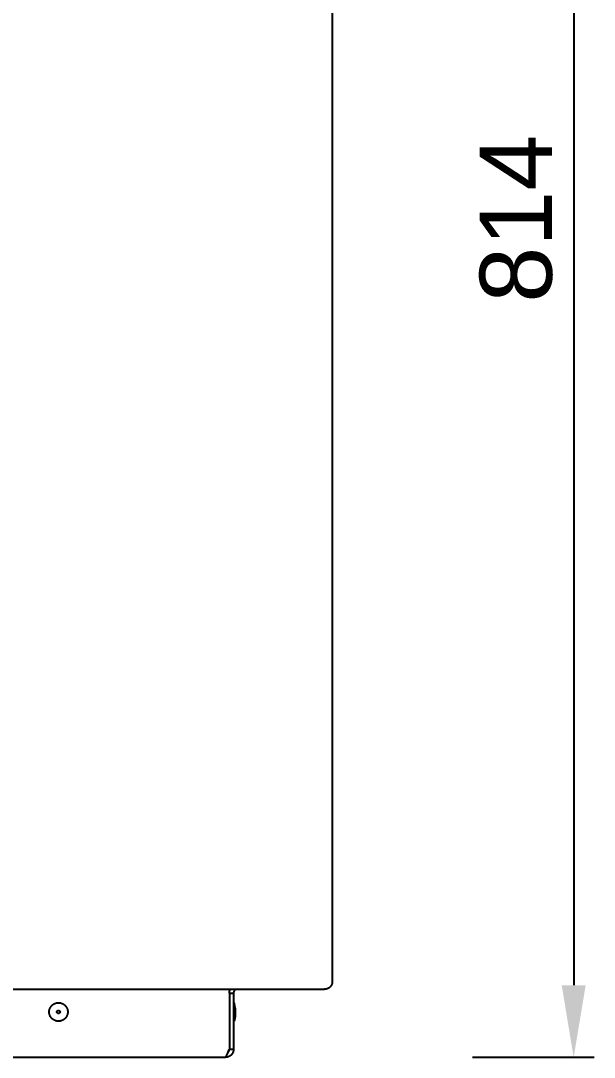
# Model space of a CAD drawing. Header units: millimetres. Extents: x 974 to 5700, y -47 to 3256.
# Drawn here: x 3557 to 3836, y 1897 to 2401 of the extents above; entities that cross this region are included whole.
import ezdxf

# ---------------------------------------------------------------- set-up
doc = ezdxf.new("R2010")
doc.units = ezdxf.units.MM
doc.header["$MEASUREMENT"] = 0
doc.layers.add('Domyslna', color=7, linetype='Continuous', true_color=0x000000)
doc.layers.add('Utwórz2D linie widoczne', color=7, linetype='Continuous', true_color=0x000000)
doc.styles.add('Arial', font='arial.ttf')
doc.dimstyles.new('Millimeter Large', dxfattribs={"dimscale": 10, "dimtxt": 3.5, "dimasz": 3.5, "dimexe": 1, "dimexo": 0.5, "dimgap": 1, "dimtad": 1, "dimtoh": 1, "dimdec": 0, "dimzin": 1, "dimdsep": 46, "dimtxsty": 'Arial', "dimcen": 3.5, "dimadec": 0, "dimazin": 0, "dimtfac": 1, "dimtdec": 4, "dimtix": 1, "dimtmove": 1, "dimatfit": 3, "dimfxl": 0, "dimtolj": 1, "dimtzin": 1, "dimarcsym": 0})

# ---------------------------------------------------------------- blocks, each defined once
blk = doc.blocks.new('*D3')
at = {"layer": 'Defpoints', "color": 0}
for p in [(3771.85, 2711.69), (3771.85, 1897.38), (3825.93, 1897.38)]:
    blk.add_point(p, dxfattribs=at)
at = {"layer": 'Domyslna', "color": 0, "lineweight": -2}
for p, q in [((3776.85, 2711.69), (3835.93, 2711.69)), ((3825.93, 2676.69), (3825.93, 1932.38)), ((3776.85, 1897.38), (3835.93, 1897.38))]:
    blk.add_line(p, q, dxfattribs=at)
at = {"layer": 'Domyslna', "color": 0}
for points in [[(3831.77, 2676.69), (3820.1, 2676.69), (3825.93, 2711.69)], [(3820.1, 1932.38), (3831.77, 1932.38), (3825.93, 1897.38)]]:
    blk.add_solid(points, dxfattribs=at)
at = {"layer": 'Domyslna', "color": 0, "insert": (3798.07, 2304.53), "char_height": 35, "attachment_point": 5, "rotation": 90, "style": 'Arial'}
blk.add_mtext('\\A1;814', dxfattribs=at)

msp = doc.modelspace()

# ---------------------------------------------------------------- linework, layer by layer
at = {"layer": 'Utwórz2D linie widoczne'}
for p, q in [((3708.71, 2696.58), (3708.71, 1934.18)), ((3708.4, 1932.67), (3708.34, 1932.55)), ((3708.45, 1932.79), (3708.4, 1932.67)), ((3708.49, 1932.91), (3708.45, 1932.79)), ((3708.53, 1933.03), (3708.49, 1932.91)), ((3708.57, 1933.16), (3708.53, 1933.03)), ((3708.6, 1933.28), (3708.57, 1933.16)), ((3708.63, 1933.41), (3708.6, 1933.28)), ((3708.66, 1933.54), (3708.63, 1933.41)), ((3708.68, 1933.66), (3708.66, 1933.54)), ((3708.69, 1933.79), (3708.68, 1933.66)), ((3708.7, 1933.92), (3708.69, 1933.79)), ((3708.71, 1934.05), (3708.7, 1933.92)), ((3708.71, 1934.18), (3708.71, 1934.05)), ((3314.72, 1930.38), (3672.82, 1930.38)), ((3658.71, 1928.71), (3658.72, 1928.83)), ((3658.71, 1928.58), (3658.71, 1928.71)), ((3658.71, 1928.58), (3658.71, 1901.18)), ((3658.71, 1928.58), (3660.71, 1928.58)), ((3658.72, 1928.83), (3658.73, 1928.96)), ((3658.73, 1928.96), (3658.74, 1929.08)), ((3658.74, 1929.08), (3658.76, 1929.2)), ((3658.76, 1929.2), (3658.79, 1929.33)), ((3658.79, 1929.33), (3658.81, 1929.45)), ((3658.81, 1929.45), (3658.84, 1929.57)), ((3658.84, 1929.57), (3658.88, 1929.69)), ((3658.88, 1929.69), (3658.92, 1929.81)), ((3658.92, 1929.81), (3658.96, 1929.93)), ((3658.96, 1929.93), (3659, 1930.04)), ((3659, 1930.04), (3659.05, 1930.16)), ((3659.05, 1930.16), (3659.11, 1930.27)), ((3659.11, 1930.27), (3659.16, 1930.38)), ((3660.72, 1928.71), (3660.71, 1928.64)), ((3660.71, 1928.64), (3660.71, 1928.58)), ((3660.71, 1928.58), (3660.71, 1901.18)), ((3660.73, 1928.83), (3660.72, 1928.77)), ((3660.72, 1928.77), (3660.72, 1928.71)), ((3660.74, 1928.89), (3660.73, 1928.83)), ((3660.75, 1928.95), (3660.74, 1928.89)), ((3660.76, 1929.01), (3660.75, 1928.95)), ((3660.78, 1929.07), (3660.76, 1929.01)), ((3660.8, 1929.13), (3660.78, 1929.07)), ((3660.82, 1929.19), (3660.8, 1929.13)), ((3660.84, 1929.24), (3660.82, 1929.19)), ((3660.86, 1929.3), (3660.84, 1929.24)), ((3660.89, 1929.36), (3660.86, 1929.3)), ((3660.91, 1929.41), (3660.89, 1929.36)), ((3660.94, 1929.47), (3660.91, 1929.41)), ((3660.98, 1929.52), (3660.94, 1929.47)), ((3661.01, 1929.57), (3660.98, 1929.52)), ((3661.04, 1929.62), (3661.01, 1929.57)), ((3661.08, 1929.67), (3661.04, 1929.62)), ((3661.12, 1929.72), (3661.08, 1929.67)), ((3661.16, 1929.77), (3661.12, 1929.72)), ((3661.2, 1929.81), (3661.16, 1929.77)), ((3661.24, 1929.86), (3661.2, 1929.81)), ((3661.29, 1929.9), (3661.24, 1929.86)), ((3661.33, 1929.94), (3661.29, 1929.9)), ((3661.38, 1929.98), (3661.33, 1929.94)), ((3661.43, 1930.02), (3661.38, 1929.98)), ((3661.48, 1930.06), (3661.43, 1930.02)), ((3661.53, 1930.09), (3661.48, 1930.06)), ((3661.58, 1930.12), (3661.53, 1930.09)), ((3661.63, 1930.15), (3661.58, 1930.12)), ((3661.69, 1930.18), (3661.63, 1930.15)), ((3661.74, 1930.21), (3661.69, 1930.18)), ((3661.8, 1930.24), (3661.74, 1930.21)), ((3661.86, 1930.26), (3661.8, 1930.24)), ((3661.92, 1930.28), (3661.86, 1930.26)), ((3661.97, 1930.3), (3661.92, 1930.28)), ((3662.03, 1930.32), (3661.97, 1930.3)), ((3662.09, 1930.33), (3662.03, 1930.32)), ((3662.15, 1930.35), (3662.09, 1930.33)), ((3662.21, 1930.36), (3662.15, 1930.35)), ((3662.27, 1930.37), (3662.21, 1930.36)), ((3662.34, 1930.37), (3662.27, 1930.37)), ((3672.82, 1930.38), (3673.46, 1930.38)), ((3673.46, 1930.38), (3704.64, 1930.38)), ((3704.64, 1930.38), (3704.91, 1930.38)), ((3704.91, 1930.38), (3704.91, 1930.4)), ((3705.04, 1930.38), (3704.91, 1930.38)), ((3705.17, 1930.39), (3705.04, 1930.38)), ((3705.3, 1930.4), (3705.17, 1930.39)), ((3705.43, 1930.42), (3705.3, 1930.4)), ((3705.56, 1930.44), (3705.43, 1930.42)), ((3705.68, 1930.46), (3705.56, 1930.44)), ((3705.81, 1930.49), (3705.68, 1930.46)), ((3705.94, 1930.52), (3705.81, 1930.49)), ((3706.06, 1930.56), (3705.94, 1930.52)), ((3706.18, 1930.6), (3706.06, 1930.56)), ((3706.31, 1930.65), (3706.18, 1930.6)), ((3706.43, 1930.7), (3706.31, 1930.65)), ((3706.54, 1930.75), (3706.43, 1930.7)), ((3706.66, 1930.81), (3706.54, 1930.75)), ((3706.77, 1930.87), (3706.66, 1930.81)), ((3706.89, 1930.94), (3706.77, 1930.87)), ((3707, 1931), (3706.89, 1930.94)), ((3707.1, 1931.08), (3707, 1931)), ((3707.21, 1931.15), (3707.1, 1931.08)), ((3707.31, 1931.23), (3707.21, 1931.15)), ((3707.41, 1931.32), (3707.31, 1931.23)), ((3707.51, 1931.41), (3707.41, 1931.32)), ((3707.6, 1931.5), (3707.51, 1931.41)), ((3707.69, 1931.59), (3707.6, 1931.5)), ((3707.78, 1931.68), (3707.69, 1931.59)), ((3707.86, 1931.78), (3707.78, 1931.68)), ((3707.94, 1931.89), (3707.86, 1931.78)), ((3708.02, 1931.99), (3707.94, 1931.89)), ((3708.09, 1932.1), (3708.02, 1931.99)), ((3708.16, 1932.21), (3708.09, 1932.1)), ((3708.22, 1932.32), (3708.16, 1932.21)), ((3708.29, 1932.43), (3708.22, 1932.32)), ((3708.34, 1932.55), (3708.29, 1932.43)), ((3572.41, 1922.44), (3572.51, 1922.55)), ((3572.51, 1922.55), (3572.63, 1922.66)), ((3572.63, 1922.66), (3572.74, 1922.76)), ((3572.74, 1922.76), (3572.86, 1922.86)), ((3572.86, 1922.86), (3572.98, 1922.96)), ((3572.98, 1922.96), (3573.11, 1923.05)), ((3573.11, 1923.05), (3573.23, 1923.14)), ((3573.23, 1923.14), (3573.37, 1923.22)), ((3573.37, 1923.22), (3573.5, 1923.3)), ((3573.5, 1923.3), (3573.64, 1923.38)), ((3573.64, 1923.38), (3573.77, 1923.44)), ((3573.77, 1923.44), (3573.92, 1923.51)), ((3573.92, 1923.51), (3574.06, 1923.57)), ((3574.06, 1923.57), (3574.21, 1923.62)), ((3574.21, 1923.62), (3574.35, 1923.67)), ((3574.35, 1923.67), (3574.5, 1923.72)), ((3574.5, 1923.72), (3574.65, 1923.76)), ((3574.65, 1923.76), (3574.8, 1923.79)), ((3574.8, 1923.79), (3574.96, 1923.82)), ((3574.96, 1923.82), (3575.11, 1923.84)), ((3575.11, 1923.84), (3575.26, 1923.86)), ((3575.26, 1923.86), (3575.42, 1923.87)), ((3575.42, 1923.87), (3575.57, 1923.88)), ((3575.57, 1923.88), (3575.73, 1923.88)), ((3575.73, 1923.88), (3575.88, 1923.88)), ((3575.88, 1923.88), (3576.04, 1923.87)), ((3576.04, 1923.87), (3576.19, 1923.86)), ((3576.19, 1923.86), (3576.35, 1923.84)), ((3576.35, 1923.84), (3576.5, 1923.81)), ((3576.5, 1923.81), (3576.65, 1923.78)), ((3576.65, 1923.78), (3576.81, 1923.75)), ((3576.81, 1923.75), (3576.96, 1923.71)), ((3576.96, 1923.71), (3577.1, 1923.66)), ((3577.1, 1923.66), (3577.25, 1923.61)), ((3577.25, 1923.61), (3577.4, 1923.56)), ((3577.4, 1923.56), (3577.54, 1923.49)), ((3577.54, 1923.49), (3577.68, 1923.43)), ((3577.68, 1923.43), (3577.82, 1923.36)), ((3577.82, 1923.36), (3577.95, 1923.28)), ((3577.95, 1923.28), (3578.09, 1923.2)), ((3578.09, 1923.2), (3578.22, 1923.12)), ((3578.22, 1923.12), (3578.35, 1923.03)), ((3578.35, 1923.03), (3578.47, 1922.94)), ((3578.47, 1922.94), (3578.59, 1922.84)), ((3578.59, 1922.84), (3578.71, 1922.74)), ((3578.71, 1922.74), (3578.82, 1922.63)), ((3578.82, 1922.63), (3578.93, 1922.52)), ((3660.81, 1923.88), (3660.71, 1923.88)), ((3660.82, 1923.88), (3660.81, 1923.88)), ((3660.83, 1923.88), (3660.82, 1923.88)), ((3660.84, 1923.88), (3660.83, 1923.88)), ((3660.83, 1923.88), (3660.83, 1923.88)), ((3660.85, 1923.88), (3660.84, 1923.88)), ((3660.86, 1923.88), (3660.85, 1923.88)), ((3660.85, 1923.88), (3660.85, 1923.88)), ((3660.87, 1923.87), (3660.86, 1923.88)), ((3660.88, 1923.87), (3660.87, 1923.87)), ((3660.87, 1923.87), (3660.87, 1923.87)), ((3660.89, 1923.87), (3660.88, 1923.87)), ((3660.9, 1923.86), (3660.89, 1923.87)), ((3660.89, 1923.87), (3660.89, 1923.87)), ((3660.91, 1923.86), (3660.9, 1923.86)), ((3660.9, 1923.86), (3660.9, 1923.86)), ((3660.92, 1923.85), (3660.91, 1923.86)), ((3660.93, 1923.84), (3660.92, 1923.85)), ((3660.92, 1923.85), (3660.92, 1923.85)), ((3660.94, 1923.84), (3660.93, 1923.84)), ((3660.93, 1923.84), (3660.93, 1923.84)), ((3660.94, 1923.83), (3660.94, 1923.84)), ((3660.95, 1923.83), (3660.94, 1923.83)), ((3660.95, 1923.82), (3660.95, 1923.83)), ((3660.96, 1923.82), (3660.95, 1923.82)), ((3660.96, 1923.81), (3660.96, 1923.82)), ((3660.97, 1923.81), (3660.96, 1923.81)), ((3660.97, 1923.8), (3660.97, 1923.81)), ((3660.98, 1923.8), (3660.97, 1923.8)), ((3660.98, 1923.79), (3660.98, 1923.8)), ((3660.98, 1923.78), (3660.98, 1923.79)), ((3660.99, 1923.78), (3660.98, 1923.78)), ((3660.99, 1923.77), (3660.99, 1923.78)), ((3661, 1923.76), (3660.99, 1923.77)), ((3660.99, 1923.77), (3660.99, 1923.77)), ((3661, 1923.75), (3661, 1923.76)), ((3661, 1923.75), (3661, 1923.75)), ((3661.13, 1923.34), (3661, 1923.75)), ((3661.25, 1922.93), (3661.13, 1923.34)), ((3661.35, 1922.52), (3661.25, 1922.93)), ((3571.21, 1919.48), (3571.22, 1919.63)), ((3571.21, 1919.32), (3571.21, 1919.48)), ((3571.22, 1919.17), (3571.21, 1919.32)), ((3571.22, 1919.63), (3571.23, 1919.79)), ((3571.23, 1919.01), (3571.22, 1919.17)), ((3571.23, 1919.79), (3571.25, 1919.94)), ((3571.24, 1918.86), (3571.23, 1919.01)), ((3571.26, 1918.7), (3571.24, 1918.86)), ((3571.25, 1919.94), (3571.27, 1920.1)), ((3571.29, 1918.55), (3571.26, 1918.7)), ((3571.27, 1920.1), (3571.3, 1920.25)), ((3571.32, 1918.4), (3571.29, 1918.55)), ((3571.3, 1920.25), (3571.33, 1920.4)), ((3571.36, 1918.25), (3571.32, 1918.4)), ((3571.33, 1920.4), (3571.37, 1920.55)), ((3571.4, 1918.1), (3571.36, 1918.25)), ((3571.37, 1920.55), (3571.41, 1920.7)), ((3571.45, 1917.95), (3571.4, 1918.1)), ((3571.41, 1920.7), (3571.46, 1920.85)), ((3571.5, 1917.8), (3571.45, 1917.95)), ((3571.46, 1920.85), (3571.51, 1920.99)), ((3571.55, 1917.66), (3571.5, 1917.8)), ((3571.51, 1920.99), (3571.57, 1921.14)), ((3571.62, 1917.52), (3571.55, 1917.66)), ((3571.57, 1921.14), (3571.63, 1921.28)), ((3571.68, 1917.38), (3571.62, 1917.52)), ((3571.63, 1921.28), (3571.7, 1921.42)), ((3571.7, 1921.42), (3571.77, 1921.56)), ((3571.77, 1921.56), (3571.85, 1921.69)), ((3571.85, 1921.69), (3571.93, 1921.82)), ((3571.93, 1921.82), (3572.02, 1921.95)), ((3572.02, 1921.95), (3572.11, 1922.08)), ((3572.11, 1922.08), (3572.2, 1922.2)), ((3572.2, 1922.2), (3572.3, 1922.32)), ((3572.3, 1922.32), (3572.41, 1922.44)), ((3574.96, 1919.45), (3574.97, 1919.48)), ((3574.96, 1919.42), (3574.96, 1919.45)), ((3574.96, 1919.4), (3574.96, 1919.42)), ((3574.96, 1919.37), (3574.96, 1919.4)), ((3574.96, 1919.35), (3574.96, 1919.37)), ((3574.96, 1919.32), (3574.96, 1919.35)), ((3574.97, 1919.29), (3574.96, 1919.32)), ((3574.97, 1919.5), (3574.98, 1919.53)), ((3574.97, 1919.48), (3574.97, 1919.5)), ((3574.97, 1919.27), (3574.97, 1919.29)), ((3574.97, 1919.24), (3574.97, 1919.27)), ((3574.98, 1919.22), (3574.97, 1919.24)), ((3574.98, 1919.55), (3574.99, 1919.58)), ((3574.98, 1919.53), (3574.98, 1919.55)), ((3574.99, 1919.19), (3574.98, 1919.22)), ((3574.99, 1919.6), (3575, 1919.63)), ((3574.99, 1919.58), (3574.99, 1919.6)), ((3574.99, 1919.17), (3574.99, 1919.19)), ((3575, 1919.14), (3574.99, 1919.17)), ((3575, 1919.63), (3575.01, 1919.65)), ((3575.01, 1919.12), (3575, 1919.14)), ((3575.01, 1919.65), (3575.02, 1919.68)), ((3575.02, 1919.1), (3575.01, 1919.12)), ((3575.02, 1919.68), (3575.03, 1919.7)), ((3575.03, 1919.07), (3575.02, 1919.1)), ((3575.03, 1919.7), (3575.04, 1919.72)), ((3575.04, 1919.05), (3575.03, 1919.07)), ((3575.04, 1919.72), (3575.05, 1919.74)), ((3575.05, 1919.02), (3575.04, 1919.05)), ((3575.05, 1919.74), (3575.07, 1919.77)), ((3575.06, 1919), (3575.05, 1919.02)), ((3575.08, 1918.98), (3575.06, 1919)), ((3575.07, 1919.77), (3575.08, 1919.79)), ((3575.08, 1919.79), (3575.1, 1919.81)), ((3575.09, 1918.96), (3575.08, 1918.98)), ((3575.11, 1918.94), (3575.09, 1918.96)), ((3575.1, 1919.81), (3575.11, 1919.83)), ((3575.11, 1919.83), (3575.13, 1919.85)), ((3575.12, 1918.92), (3575.11, 1918.94)), ((3575.14, 1918.9), (3575.12, 1918.92)), ((3575.13, 1919.85), (3575.14, 1919.87)), ((3575.14, 1919.87), (3575.16, 1919.89)), ((3575.16, 1918.88), (3575.14, 1918.9)), ((3575.16, 1919.89), (3575.18, 1919.91)), ((3575.17, 1918.86), (3575.16, 1918.88)), ((3575.19, 1918.84), (3575.17, 1918.86)), ((3575.18, 1919.91), (3575.2, 1919.93)), ((3575.21, 1918.82), (3575.19, 1918.84)), ((3575.2, 1919.93), (3575.22, 1919.95)), ((3575.23, 1918.81), (3575.21, 1918.82)), ((3575.22, 1919.95), (3575.24, 1919.96)), ((3575.25, 1918.79), (3575.23, 1918.81)), ((3575.24, 1919.96), (3575.26, 1919.98)), ((3575.27, 1918.77), (3575.25, 1918.79)), ((3575.26, 1919.98), (3575.28, 1919.99)), ((3575.29, 1918.76), (3575.27, 1918.77)), ((3575.28, 1919.99), (3575.3, 1920.01)), ((3575.32, 1918.75), (3575.29, 1918.76)), ((3575.3, 1920.01), (3575.32, 1920.02)), ((3575.32, 1920.02), (3575.34, 1920.04)), ((3575.34, 1918.73), (3575.32, 1918.75)), ((3575.34, 1920.04), (3575.37, 1920.05)), ((3575.36, 1918.72), (3575.34, 1918.73)), ((3575.38, 1918.71), (3575.36, 1918.72)), ((3575.37, 1920.05), (3575.39, 1920.06)), ((3575.41, 1918.7), (3575.38, 1918.71)), ((3575.39, 1920.06), (3575.41, 1920.07)), ((3575.41, 1920.07), (3575.44, 1920.08)), ((3575.43, 1918.69), (3575.41, 1918.7)), ((3575.45, 1918.68), (3575.43, 1918.69)), ((3575.44, 1920.08), (3575.46, 1920.09)), ((3575.48, 1918.67), (3575.45, 1918.68)), ((3575.46, 1920.09), (3575.48, 1920.1)), ((3575.48, 1920.1), (3575.51, 1920.1)), ((3575.5, 1918.66), (3575.48, 1918.67)), ((3575.53, 1918.65), (3575.5, 1918.66)), ((3575.51, 1920.1), (3575.53, 1920.11)), ((3575.53, 1920.11), (3575.56, 1920.12)), ((3575.55, 1918.65), (3575.53, 1918.65)), ((3575.58, 1918.64), (3575.55, 1918.65)), ((3575.56, 1920.12), (3575.59, 1920.12)), ((3575.61, 1918.64), (3575.58, 1918.64)), ((3575.59, 1920.12), (3575.61, 1920.13)), ((3575.61, 1920.13), (3575.64, 1920.13)), ((3575.63, 1918.64), (3575.61, 1918.64)), ((3575.66, 1918.63), (3575.63, 1918.64)), ((3575.64, 1920.13), (3575.66, 1920.13)), ((3575.66, 1920.13), (3575.69, 1920.13)), ((3575.68, 1918.63), (3575.66, 1918.63)), ((3575.71, 1918.63), (3575.68, 1918.63)), ((3575.69, 1920.13), (3575.71, 1920.13)), ((3575.71, 1920.13), (3575.74, 1920.13)), ((3575.73, 1918.63), (3575.71, 1918.63)), ((3575.76, 1918.63), (3575.73, 1918.63)), ((3575.74, 1920.13), (3575.77, 1920.13)), ((3575.79, 1918.64), (3575.76, 1918.63)), ((3575.77, 1920.13), (3575.79, 1920.13)), ((3575.79, 1920.13), (3575.82, 1920.12)), ((3575.81, 1918.64), (3575.79, 1918.64)), ((3575.84, 1918.64), (3575.81, 1918.64)), ((3575.82, 1920.12), (3575.84, 1920.12)), ((3575.84, 1920.12), (3575.87, 1920.12)), ((3575.86, 1918.65), (3575.84, 1918.64)), ((3575.89, 1918.65), (3575.86, 1918.65)), ((3575.87, 1920.12), (3575.89, 1920.11)), ((3575.89, 1920.11), (3575.92, 1920.1)), ((3575.91, 1918.66), (3575.89, 1918.65)), ((3575.94, 1918.67), (3575.91, 1918.66)), ((3575.92, 1920.1), (3575.94, 1920.1)), ((3575.94, 1920.1), (3575.97, 1920.09)), ((3575.96, 1918.68), (3575.94, 1918.67)), ((3575.99, 1918.68), (3575.96, 1918.68)), ((3575.97, 1920.09), (3575.99, 1920.08)), ((3575.99, 1920.08), (3576.02, 1920.07)), ((3576.01, 1918.69), (3575.99, 1918.68)), ((3576.03, 1918.71), (3576.01, 1918.69)), ((3576.02, 1920.07), (3576.04, 1920.06)), ((3576.06, 1918.72), (3576.03, 1918.71)), ((3576.04, 1920.06), (3576.06, 1920.05)), ((3576.06, 1920.05), (3576.09, 1920.03)), ((3576.08, 1918.73), (3576.06, 1918.72)), ((3576.1, 1918.74), (3576.08, 1918.73)), ((3576.09, 1920.03), (3576.11, 1920.02)), ((3576.12, 1918.76), (3576.1, 1918.74)), ((3576.11, 1920.02), (3576.13, 1920.01)), ((3576.15, 1918.77), (3576.12, 1918.76)), ((3576.13, 1920.01), (3576.15, 1919.99)), ((3576.15, 1919.99), (3576.17, 1919.97)), ((3576.17, 1918.79), (3576.15, 1918.77)), ((3576.17, 1919.97), (3576.19, 1919.96)), ((3576.19, 1918.8), (3576.17, 1918.79)), ((3576.19, 1919.96), (3576.21, 1919.94)), ((3576.21, 1918.82), (3576.19, 1918.8)), ((3576.21, 1919.94), (3576.23, 1919.92)), ((3576.23, 1918.84), (3576.21, 1918.82)), ((3576.23, 1919.92), (3576.25, 1919.91)), ((3576.24, 1918.85), (3576.23, 1918.84)), ((3576.26, 1918.87), (3576.24, 1918.85)), ((3576.25, 1919.91), (3576.27, 1919.89)), ((3576.28, 1918.89), (3576.26, 1918.87)), ((3576.27, 1919.89), (3576.28, 1919.87)), ((3576.28, 1919.87), (3576.3, 1919.85)), ((3576.3, 1918.91), (3576.28, 1918.89)), ((3576.3, 1919.85), (3576.32, 1919.83)), ((3576.31, 1918.93), (3576.3, 1918.91)), ((3576.33, 1918.95), (3576.31, 1918.93)), ((3576.32, 1919.83), (3576.33, 1919.81)), ((3576.33, 1919.81), (3576.34, 1919.78)), ((3576.34, 1918.98), (3576.33, 1918.95)), ((3576.34, 1919.78), (3576.36, 1919.76)), ((3576.36, 1919), (3576.34, 1918.98)), ((3576.36, 1919.76), (3576.37, 1919.74)), ((3576.37, 1919.02), (3576.36, 1919)), ((3576.37, 1919.74), (3576.38, 1919.72)), ((3576.38, 1919.04), (3576.37, 1919.02)), ((3576.38, 1919.72), (3576.39, 1919.69)), ((3576.39, 1919.07), (3576.38, 1919.04)), ((3576.39, 1919.69), (3576.4, 1919.67)), ((3576.4, 1919.09), (3576.39, 1919.07)), ((3576.4, 1919.67), (3576.41, 1919.65)), ((3576.41, 1919.11), (3576.4, 1919.09)), ((3576.41, 1919.65), (3576.42, 1919.62)), ((3576.42, 1919.14), (3576.41, 1919.11)), ((3576.42, 1919.62), (3576.43, 1919.6)), ((3576.43, 1919.16), (3576.42, 1919.14)), ((3576.43, 1919.6), (3576.44, 1919.57)), ((3576.44, 1919.19), (3576.43, 1919.16)), ((3576.44, 1919.57), (3576.44, 1919.55)), ((3576.44, 1919.55), (3576.45, 1919.52)), ((3576.45, 1919.24), (3576.44, 1919.21)), ((3576.44, 1919.21), (3576.44, 1919.19)), ((3576.45, 1919.52), (3576.45, 1919.5)), ((3576.45, 1919.5), (3576.46, 1919.47)), ((3576.46, 1919.29), (3576.45, 1919.26)), ((3576.45, 1919.26), (3576.45, 1919.24)), ((3576.46, 1919.47), (3576.46, 1919.44)), ((3576.46, 1919.44), (3576.46, 1919.42)), ((3576.46, 1919.42), (3576.46, 1919.39)), ((3576.46, 1919.39), (3576.46, 1919.37)), ((3576.46, 1919.37), (3576.46, 1919.34)), ((3576.46, 1919.34), (3576.46, 1919.31)), ((3576.46, 1919.31), (3576.46, 1919.29)), ((3578.93, 1922.52), (3579.04, 1922.41)), ((3579.04, 1922.41), (3579.14, 1922.29)), ((3579.14, 1922.29), (3579.24, 1922.17)), ((3579.24, 1922.17), (3579.33, 1922.05)), ((3579.33, 1922.05), (3579.42, 1921.92)), ((3579.42, 1921.92), (3579.51, 1921.79)), ((3579.51, 1921.79), (3579.59, 1921.66)), ((3579.59, 1921.66), (3579.67, 1921.53)), ((3579.67, 1921.53), (3579.74, 1921.39)), ((3579.74, 1921.39), (3579.81, 1921.25)), ((3579.85, 1917.63), (3579.79, 1917.48)), ((3579.81, 1921.25), (3579.87, 1921.11)), ((3579.91, 1917.77), (3579.85, 1917.63)), ((3579.87, 1921.11), (3579.93, 1920.96)), ((3579.97, 1917.92), (3579.91, 1917.77)), ((3579.93, 1920.96), (3579.98, 1920.82)), ((3580.01, 1918.06), (3579.97, 1917.92)), ((3579.98, 1920.82), (3580.02, 1920.67)), ((3580.06, 1918.21), (3580.01, 1918.06)), ((3580.02, 1920.67), (3580.07, 1920.52)), ((3580.09, 1918.36), (3580.06, 1918.21)), ((3580.07, 1920.52), (3580.1, 1920.37)), ((3580.13, 1918.52), (3580.09, 1918.36)), ((3580.1, 1920.37), (3580.13, 1920.21)), ((3580.13, 1920.21), (3580.16, 1920.06)), ((3580.15, 1918.67), (3580.13, 1918.52)), ((3580.18, 1918.82), (3580.15, 1918.67)), ((3580.16, 1920.06), (3580.18, 1919.91)), ((3580.18, 1919.91), (3580.2, 1919.75)), ((3580.19, 1918.98), (3580.18, 1918.82)), ((3580.2, 1919.13), (3580.19, 1918.98)), ((3580.2, 1919.75), (3580.21, 1919.6)), ((3580.21, 1919.29), (3580.2, 1919.13)), ((3580.21, 1919.6), (3580.21, 1919.44)), ((3580.21, 1919.44), (3580.21, 1919.29)), ((3658.64, 1921.48), (3658.71, 1921.48)), ((3661.44, 1922.11), (3661.35, 1922.52)), ((3661.52, 1921.69), (3661.44, 1922.11)), ((3661.58, 1921.27), (3661.52, 1921.69)), ((3661.58, 1921.26), (3661.58, 1919.38)), ((3661.58, 1919.38), (3661.58, 1917.5)), ((3571.76, 1917.24), (3571.68, 1917.38)), ((3571.83, 1917.1), (3571.76, 1917.24)), ((3571.91, 1916.97), (3571.83, 1917.1)), ((3572, 1916.84), (3571.91, 1916.97)), ((3572.09, 1916.71), (3572, 1916.84)), ((3572.18, 1916.59), (3572.09, 1916.71)), ((3572.28, 1916.47), (3572.18, 1916.59)), ((3572.38, 1916.35), (3572.28, 1916.47)), ((3572.49, 1916.24), (3572.38, 1916.35)), ((3572.6, 1916.13), (3572.49, 1916.24)), ((3572.71, 1916.03), (3572.6, 1916.13)), ((3572.83, 1915.92), (3572.71, 1916.03)), ((3572.95, 1915.83), (3572.83, 1915.92)), ((3573.08, 1915.73), (3572.95, 1915.83)), ((3573.2, 1915.65), (3573.08, 1915.73)), ((3573.34, 1915.56), (3573.2, 1915.65)), ((3573.47, 1915.48), (3573.34, 1915.56)), ((3573.6, 1915.41), (3573.47, 1915.48)), ((3573.74, 1915.34), (3573.6, 1915.41)), ((3573.88, 1915.27), (3573.74, 1915.34)), ((3574.03, 1915.21), (3573.88, 1915.27)), ((3574.17, 1915.15), (3574.03, 1915.21)), ((3574.32, 1915.1), (3574.17, 1915.15)), ((3574.47, 1915.06), (3574.32, 1915.1)), ((3574.62, 1915.02), (3574.47, 1915.06)), ((3574.77, 1914.98), (3574.62, 1915.02)), ((3574.92, 1914.95), (3574.77, 1914.98)), ((3575.07, 1914.93), (3574.92, 1914.95)), ((3575.23, 1914.91), (3575.07, 1914.93)), ((3575.38, 1914.89), (3575.23, 1914.91)), ((3575.54, 1914.89), (3575.38, 1914.89)), ((3575.69, 1914.88), (3575.54, 1914.89)), ((3575.85, 1914.88), (3575.69, 1914.88)), ((3576, 1914.89), (3575.85, 1914.88)), ((3576.16, 1914.9), (3576, 1914.89)), ((3576.31, 1914.92), (3576.16, 1914.9)), ((3576.47, 1914.95), (3576.31, 1914.92)), ((3576.62, 1914.97), (3576.47, 1914.95)), ((3576.77, 1915.01), (3576.62, 1914.97)), ((3576.92, 1915.05), (3576.77, 1915.01)), ((3577.07, 1915.09), (3576.92, 1915.05)), ((3577.22, 1915.14), (3577.07, 1915.09)), ((3577.36, 1915.2), (3577.22, 1915.14)), ((3577.51, 1915.26), (3577.36, 1915.2)), ((3577.65, 1915.32), (3577.51, 1915.26)), ((3577.79, 1915.39), (3577.65, 1915.32)), ((3577.92, 1915.46), (3577.79, 1915.39)), ((3578.06, 1915.54), (3577.92, 1915.46)), ((3578.19, 1915.63), (3578.06, 1915.54)), ((3578.32, 1915.71), (3578.19, 1915.63)), ((3578.44, 1915.81), (3578.32, 1915.71)), ((3578.56, 1915.9), (3578.44, 1915.81)), ((3578.68, 1916), (3578.56, 1915.9)), ((3578.8, 1916.11), (3578.68, 1916)), ((3578.91, 1916.22), (3578.8, 1916.11)), ((3579.02, 1916.33), (3578.91, 1916.22)), ((3579.12, 1916.44), (3579.02, 1916.33)), ((3579.22, 1916.56), (3579.12, 1916.44)), ((3579.31, 1916.69), (3579.22, 1916.56)), ((3579.4, 1916.81), (3579.31, 1916.69)), ((3579.49, 1916.94), (3579.4, 1916.81)), ((3579.57, 1917.07), (3579.49, 1916.94)), ((3579.65, 1917.21), (3579.57, 1917.07)), ((3579.72, 1917.34), (3579.65, 1917.21)), ((3579.79, 1917.48), (3579.72, 1917.34)), ((3658.64, 1917.28), (3658.71, 1917.28)), ((3660.81, 1914.88), (3660.71, 1914.88)), ((3660.82, 1914.88), (3660.81, 1914.88)), ((3660.83, 1914.88), (3660.82, 1914.88)), ((3660.84, 1914.88), (3660.83, 1914.88)), ((3660.83, 1914.88), (3660.83, 1914.88)), ((3660.85, 1914.89), (3660.84, 1914.88)), ((3660.86, 1914.89), (3660.85, 1914.89)), ((3660.85, 1914.89), (3660.85, 1914.89)), ((3660.87, 1914.89), (3660.86, 1914.89)), ((3660.88, 1914.89), (3660.87, 1914.89)), ((3660.87, 1914.89), (3660.87, 1914.89)), ((3660.89, 1914.9), (3660.88, 1914.89)), ((3660.9, 1914.9), (3660.89, 1914.9)), ((3660.89, 1914.9), (3660.89, 1914.9)), ((3660.91, 1914.91), (3660.9, 1914.91)), ((3660.9, 1914.91), (3660.9, 1914.9)), ((3660.92, 1914.91), (3660.91, 1914.91)), ((3660.93, 1914.92), (3660.92, 1914.92)), ((3660.92, 1914.92), (3660.92, 1914.91)), ((3660.94, 1914.93), (3660.93, 1914.92)), ((3660.93, 1914.92), (3660.93, 1914.92)), ((3660.95, 1914.94), (3660.94, 1914.93)), ((3660.94, 1914.93), (3660.94, 1914.93)), ((3660.96, 1914.95), (3660.95, 1914.94)), ((3660.95, 1914.94), (3660.95, 1914.94)), ((3660.97, 1914.96), (3660.96, 1914.95)), ((3660.96, 1914.95), (3660.96, 1914.95)), ((3660.98, 1914.97), (3660.97, 1914.96)), ((3660.97, 1914.96), (3660.97, 1914.96)), ((3660.99, 1914.99), (3660.98, 1914.98)), ((3660.98, 1914.98), (3660.98, 1914.98)), ((3660.98, 1914.98), (3660.98, 1914.97)), ((3661, 1915.01), (3660.99, 1915)), ((3660.99, 1915), (3660.99, 1914.99)), ((3660.99, 1914.99), (3660.99, 1914.99)), ((3661.13, 1915.42), (3661, 1915.02)), ((3661, 1915.02), (3661, 1915.01)), ((3661, 1915.01), (3661, 1915.01)), ((3661.25, 1915.83), (3661.13, 1915.42)), ((3661.35, 1916.24), (3661.25, 1915.83)), ((3661.44, 1916.66), (3661.35, 1916.24)), ((3661.52, 1917.08), (3661.44, 1916.66)), ((3661.58, 1917.5), (3661.52, 1917.08)), ((3331.12, 1897.38), (3656.42, 1897.38)), ((3656.42, 1897.38), (3656.43, 1897.38)), ((3656.42, 1897.38), (3656.91, 1897.38)), ((3656.43, 1897.38), (3656.45, 1897.38)), ((3656.45, 1897.38), (3656.46, 1897.38)), ((3656.46, 1897.38), (3656.48, 1897.39)), ((3656.48, 1897.39), (3656.49, 1897.39)), ((3656.49, 1897.39), (3656.51, 1897.39)), ((3656.51, 1897.39), (3656.52, 1897.39)), ((3656.52, 1897.39), (3656.54, 1897.4)), ((3656.54, 1897.4), (3656.55, 1897.4)), ((3656.55, 1897.4), (3656.57, 1897.4)), ((3656.57, 1897.4), (3656.58, 1897.41)), ((3656.58, 1897.41), (3656.6, 1897.41)), ((3656.6, 1897.41), (3656.61, 1897.42)), ((3656.61, 1897.42), (3656.63, 1897.42)), ((3656.63, 1897.42), (3656.64, 1897.43)), ((3656.64, 1897.43), (3656.65, 1897.43)), ((3656.65, 1897.43), (3656.67, 1897.44)), ((3656.67, 1897.44), (3656.69, 1897.45)), ((3656.69, 1897.45), (3656.7, 1897.46)), ((3656.7, 1897.46), (3656.72, 1897.47)), ((3656.72, 1897.47), (3656.73, 1897.48)), ((3656.73, 1897.48), (3656.75, 1897.48)), ((3656.75, 1897.48), (3656.76, 1897.49)), ((3656.76, 1897.49), (3656.78, 1897.5)), ((3656.78, 1897.5), (3656.79, 1897.51)), ((3656.79, 1897.51), (3656.81, 1897.53)), ((3656.81, 1897.53), (3656.83, 1897.55)), ((3656.83, 1897.55), (3656.86, 1897.57)), ((3656.86, 1897.57), (3656.89, 1897.59)), ((3656.89, 1897.59), (3656.93, 1897.63)), ((3656.91, 1897.38), (3656.91, 1897.61)), ((3657.04, 1897.38), (3656.91, 1897.38)), ((3656.93, 1897.63), (3656.96, 1897.66)), ((3656.96, 1897.66), (3657, 1897.7)), ((3657, 1897.7), (3657.03, 1897.74)), ((3657.03, 1897.74), (3657.07, 1897.78)), ((3657.17, 1897.39), (3657.04, 1897.38)), ((3657.07, 1897.78), (3657.1, 1897.82)), ((3657.1, 1897.82), (3657.13, 1897.86)), ((3657.13, 1897.86), (3657.16, 1897.9)), ((3657.16, 1897.9), (3657.19, 1897.94)), ((3657.3, 1897.4), (3657.17, 1897.39)), ((3657.19, 1897.94), (3657.22, 1897.98)), ((3657.22, 1897.98), (3657.28, 1898.07)), ((3657.28, 1898.07), (3657.34, 1898.16)), ((3657.43, 1897.42), (3657.3, 1897.4)), ((3657.34, 1898.16), (3657.39, 1898.25)), ((3657.39, 1898.25), (3657.46, 1898.38)), ((3657.56, 1897.44), (3657.43, 1897.42)), ((3657.46, 1898.38), (3657.54, 1898.51)), ((3657.54, 1898.51), (3657.6, 1898.64)), ((3657.68, 1897.46), (3657.56, 1897.44)), ((3657.6, 1898.64), (3657.67, 1898.78)), ((3657.67, 1898.78), (3657.8, 1899.05)), ((3657.81, 1897.49), (3657.68, 1897.46)), ((3657.8, 1899.05), (3657.92, 1899.33)), ((3657.94, 1897.52), (3657.81, 1897.49)), ((3657.92, 1899.33), (3658.11, 1899.79)), ((3658.06, 1897.56), (3657.94, 1897.52)), ((3658.18, 1897.6), (3658.06, 1897.56)), ((3658.11, 1899.79), (3658.64, 1901.18)), ((3658.14, 1899.87), (3658.18, 1899.91)), ((3658.18, 1899.91), (3658.23, 1899.95)), ((3658.31, 1897.65), (3658.18, 1897.6)), ((3658.23, 1899.95), (3658.27, 1900)), ((3658.27, 1900), (3658.31, 1900.05)), ((3658.31, 1900.05), (3658.35, 1900.09)), ((3658.43, 1897.7), (3658.31, 1897.65)), ((3658.35, 1900.09), (3658.38, 1900.14)), ((3658.38, 1900.14), (3658.42, 1900.2)), ((3658.42, 1900.2), (3658.45, 1900.25)), ((3658.54, 1897.75), (3658.43, 1897.7)), ((3658.45, 1900.25), (3658.48, 1900.3)), ((3658.48, 1900.3), (3658.51, 1900.35)), ((3658.51, 1900.35), (3658.54, 1900.41)), ((3658.54, 1900.41), (3658.56, 1900.47)), ((3658.66, 1897.81), (3658.54, 1897.75)), ((3658.56, 1900.47), (3658.59, 1900.52)), ((3658.59, 1900.52), (3658.61, 1900.58)), ((3658.61, 1900.58), (3658.63, 1900.64)), ((3658.63, 1900.64), (3658.64, 1900.7)), ((3658.64, 1900.7), (3658.66, 1900.76)), ((3658.66, 1900.76), (3658.67, 1900.82)), ((3658.77, 1897.87), (3658.66, 1897.81)), ((3658.67, 1900.82), (3658.69, 1900.88)), ((3658.69, 1900.94), (3658.7, 1901)), ((3658.69, 1900.88), (3658.69, 1900.94)), ((3658.7, 1901), (3658.71, 1901.06)), ((3660.71, 1901.18), (3658.71, 1901.18)), ((3658.71, 1901.12), (3658.71, 1901.18)), ((3658.71, 1901.06), (3658.71, 1901.12)), ((3658.89, 1897.94), (3658.77, 1897.87)), ((3659, 1898), (3658.89, 1897.94)), ((3659.1, 1898.08), (3659, 1898)), ((3659.21, 1898.15), (3659.1, 1898.08)), ((3659.31, 1898.23), (3659.21, 1898.15)), ((3659.41, 1898.32), (3659.31, 1898.23)), ((3659.51, 1898.41), (3659.41, 1898.32)), ((3659.6, 1898.5), (3659.51, 1898.41)), ((3659.69, 1898.59), (3659.6, 1898.5)), ((3659.78, 1898.68), (3659.69, 1898.59)), ((3659.86, 1898.78), (3659.78, 1898.68)), ((3659.94, 1898.89), (3659.86, 1898.78)), ((3660.02, 1898.99), (3659.94, 1898.89)), ((3660.09, 1899.1), (3660.02, 1898.99)), ((3660.16, 1899.21), (3660.09, 1899.1)), ((3660.22, 1899.32), (3660.16, 1899.21)), ((3660.29, 1899.43), (3660.22, 1899.32)), ((3660.34, 1899.55), (3660.29, 1899.43)), ((3660.4, 1899.67), (3660.34, 1899.55)), ((3660.45, 1899.79), (3660.4, 1899.67)), ((3660.49, 1899.91), (3660.45, 1899.79)), ((3660.53, 1900.03), (3660.49, 1899.91)), ((3660.57, 1900.16), (3660.53, 1900.03)), ((3660.6, 1900.28), (3660.57, 1900.16)), ((3660.63, 1900.41), (3660.6, 1900.28)), ((3660.66, 1900.54), (3660.63, 1900.41)), ((3660.68, 1900.66), (3660.66, 1900.54)), ((3660.69, 1900.79), (3660.68, 1900.66)), ((3660.7, 1900.92), (3660.69, 1900.79)), ((3660.71, 1901.05), (3660.7, 1900.92)), ((3660.71, 1901.18), (3660.71, 1901.05))]:
    msp.add_line(p, q, dxfattribs=at)

# ---------------------------------------------------------------- dimensions: what is measured, and where the dimension line sits
at = {"layer": 'Domyslna'}
dim = msp.add_aligned_dim(p1=(3771.85, 2711.69), p2=(3771.85, 1897.38), distance=54.09, dimstyle='Millimeter Large', dxfattribs=at)
dim.commit()
dim.dimension.update_dxf_attribs({"geometry": '*D3', "text_midpoint": (3798.07, 2304.53)})

doc.saveas('drawing.dxf')
